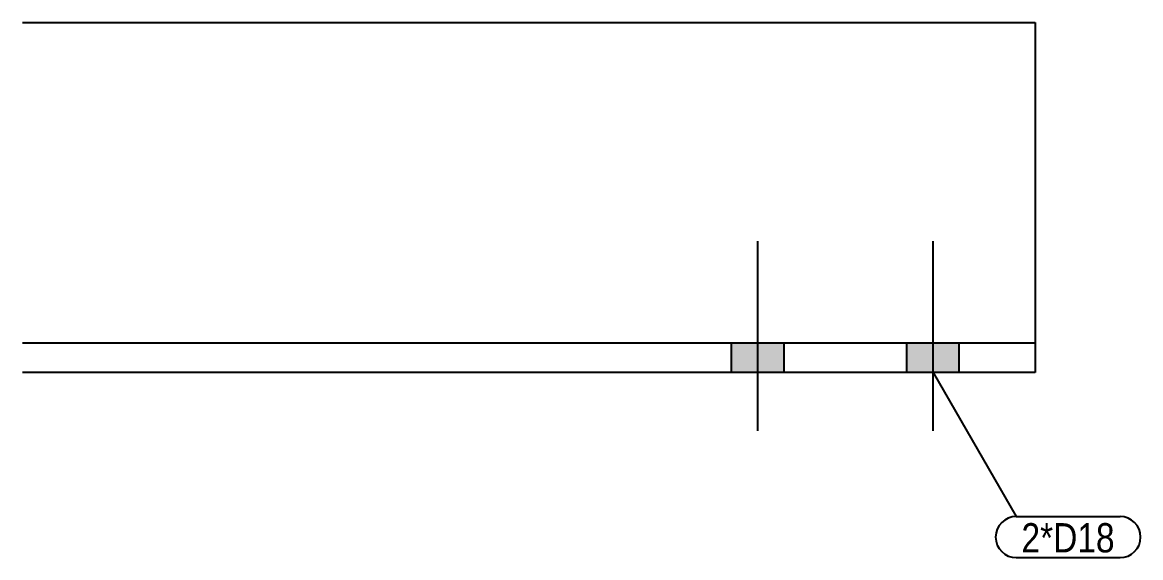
# Model space of a CAD drawing. Header units: millimetres. Extents: x 3 to 15107, y 3 to 315.
# Drawn here: x 14723.4 to 15106.5, y 52.5 to 235.9 of the extents above; entities that cross this region are included whole.
import ezdxf

# ---------------------------------------------------------------- set-up
doc = ezdxf.new("R2010")
doc.units = ezdxf.units.MM
doc.linetypes.add('DXK_LINE_DOT2', pattern=[3.9198, 1.9599, -1.9599])
doc.layers.add('STÅL', color=7, linetype='Continuous')
doc.layers.add('TEKST', color=7, linetype='Continuous')
doc.styles.add('Arial Narrow', font='ARIALN.TTF', dxfattribs={"height": 0.2})

msp = doc.modelspace()

# ---------------------------------------------------------------- hatches: boundary and pattern name
at = {"layer": 'STÅL', "linetype": 'Continuous'}
for points in [[(14966.38, 115.91), (14984.38, 115.91), (14984.38, 125.91), (14966.38, 125.91)], [(15026.38, 115.91), (15044.38, 115.91), (15044.38, 125.91), (15026.38, 125.91)]]:
    msp.add_hatch(color=3, dxfattribs=at).paths.add_polyline_path(points)

# ---------------------------------------------------------------- linework, layer by layer
at = {"layer": 'STÅL', "color": 2, "linetype": 'Continuous'}
for p, q in [((14723.38, 235.91), (15070.39, 235.91)), ((15070.39, 235.91), (15070.39, 115.91)), ((15070.39, 125.91), (14723.38, 125.91)), ((15070.39, 115.91), (14723.38, 115.91))]:
    msp.add_line(p, q, dxfattribs=at)
at = {"layer": 'STÅL', "color": 7, "linetype": 'DXK_LINE_DOT2'}
msp.add_line((15070.39, 235.41), (15070.39, 231.9), dxfattribs=at)
at = {"layer": 'STÅL', "color": 3, "linetype": 'Continuous'}
for p, q in [((14975.38, 95.91), (14975.38, 160.91)), ((15035.38, 95.91), (15035.38, 160.91)), ((14966.38, 115.91), (14966.38, 125.91)), ((14984.38, 115.91), (14984.38, 125.91)), ((15026.38, 115.91), (15026.38, 125.91)), ((15044.38, 115.91), (15044.38, 125.91))]:
    msp.add_line(p, q, dxfattribs=at)

# ---------------------------------------------------------------- wipeouts: each hides what was drawn before it
at = {"color": 0}
msp.add_wipeout([(15097.65, 54.25), (15097.65, 64.75), (15065.68, 64.75), (15065.68, 54.25)], dxfattribs=at).dxf.layer = 'TEKST'

# ---------------------------------------------------------------- next in the draw order: wipeouts: each hides what was drawn before it
msp.add_wipeout([(15097.65, 54.25), (15097.65, 64.75), (15065.68, 64.75), (15065.68, 54.25)], dxfattribs=at).dxf.layer = 'TEKST'

# ---------------------------------------------------------------- next in the draw order: linework, layer by layer
at = {"layer": 'TEKST', "color": 7, "linetype": 'Continuous'}
for p, q in [((15035.38, 115.92), (15063.88, 66.55)), ((15063.88, 66.55), (15099.45, 66.55)), ((15063.88, 52.45), (15099.45, 52.45))]:
    msp.add_line(p, q, dxfattribs=at)
for centre, start, end in [((15063.88, 59.5), 90, 270), ((15099.45, 59.5), 270, 90)]:
    msp.add_arc(centre, 7.05, start, end, dxfattribs=at)

# ---------------------------------------------------------------- next in the draw order: texts
at = {"layer": 'TEKST', "color": 3, "style": 'Arial Narrow'}
msp.add_text('2*D18', height=10.021, dxfattribs=at).set_placement((15065.68, 54.25))

doc.saveas('drawing.dxf')
